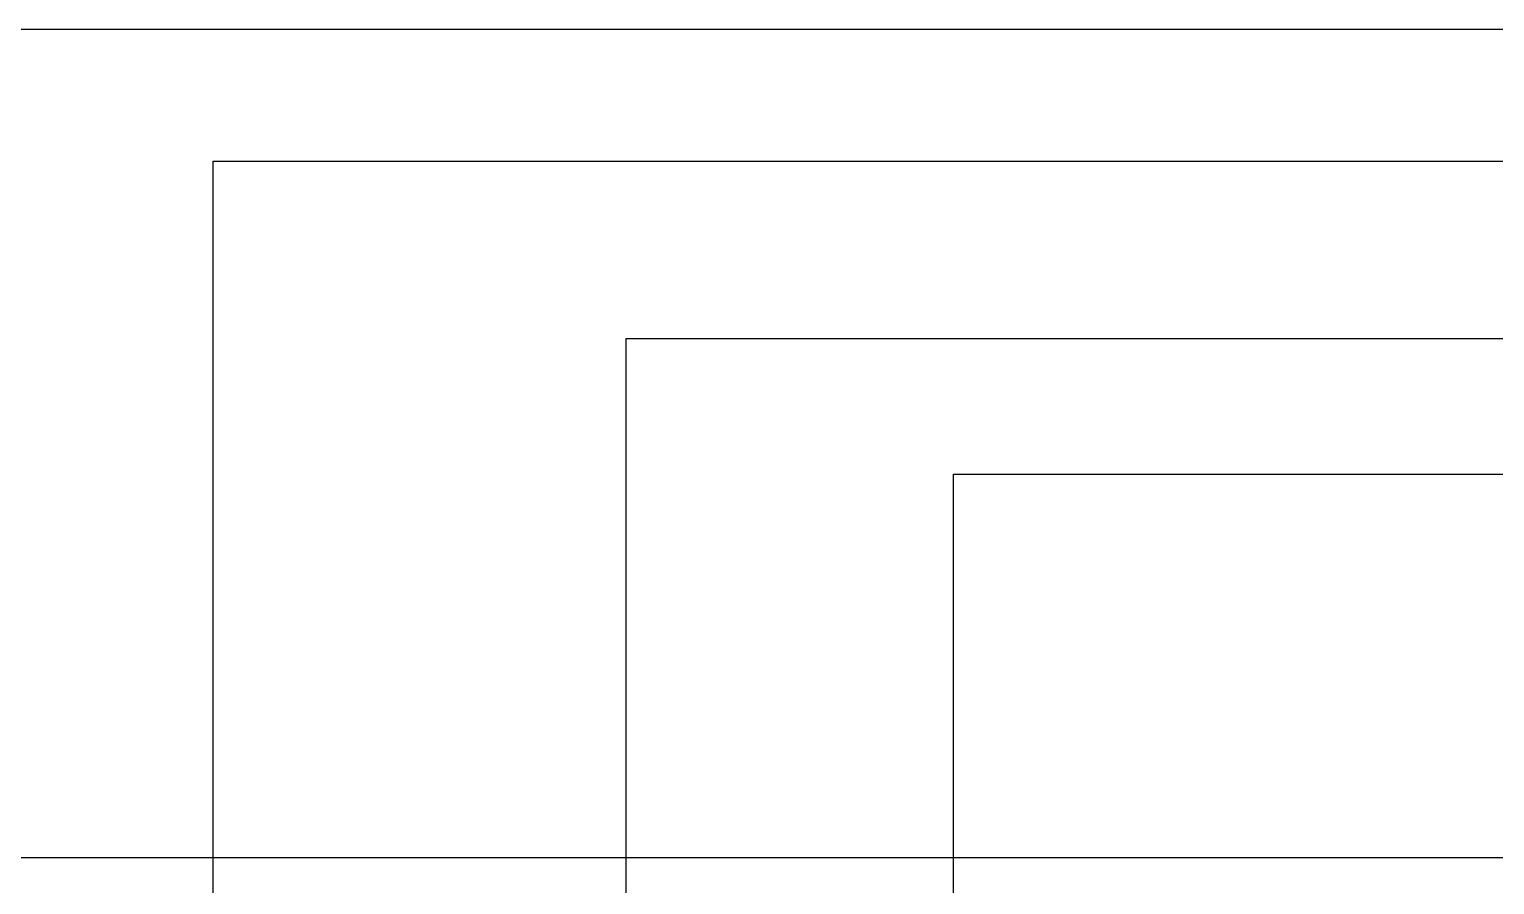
# Model space of a CAD drawing. Header units: millimetres. Extents: x 123.5 to 144.3, y 105.4 to 121.6.
# Drawn here: x 127.636 to 128.759, y 110.946 to 111.601 of the extents above; entities that cross this region are included whole.
import ezdxf

# ---------------------------------------------------------------- set-up
doc = ezdxf.new("R2010")
doc.units = ezdxf.units.MM
doc.layers.add('WIRES', color=7, linetype='Continuous')

msp = doc.modelspace()

# ---------------------------------------------------------------- linework, layer by layer
at = {"color": 7, "linetype": 'Continuous'}
msp.add_line((129.6413, 110.9665), (126.4238, 110.9665), dxfattribs=at)
at = {"layer": 'WIRES'}
for p, q in [((126.9066, 111.6015), (133.8199, 111.6015)), ((127.7767, 110.9045), (127.7767, 111.5004)), ((127.7767, 111.5004), (134.834, 111.5004)), ((128.0934, 110.8973), (128.0934, 111.3644)), ((128.0934, 111.3644), (134.834, 111.3644)), ((128.3445, 110.9045), (128.3445, 111.2605)), ((128.3445, 111.2605), (137.5288, 111.2605))]:
    msp.add_line(p, q, dxfattribs=at)

doc.saveas('drawing.dxf')
